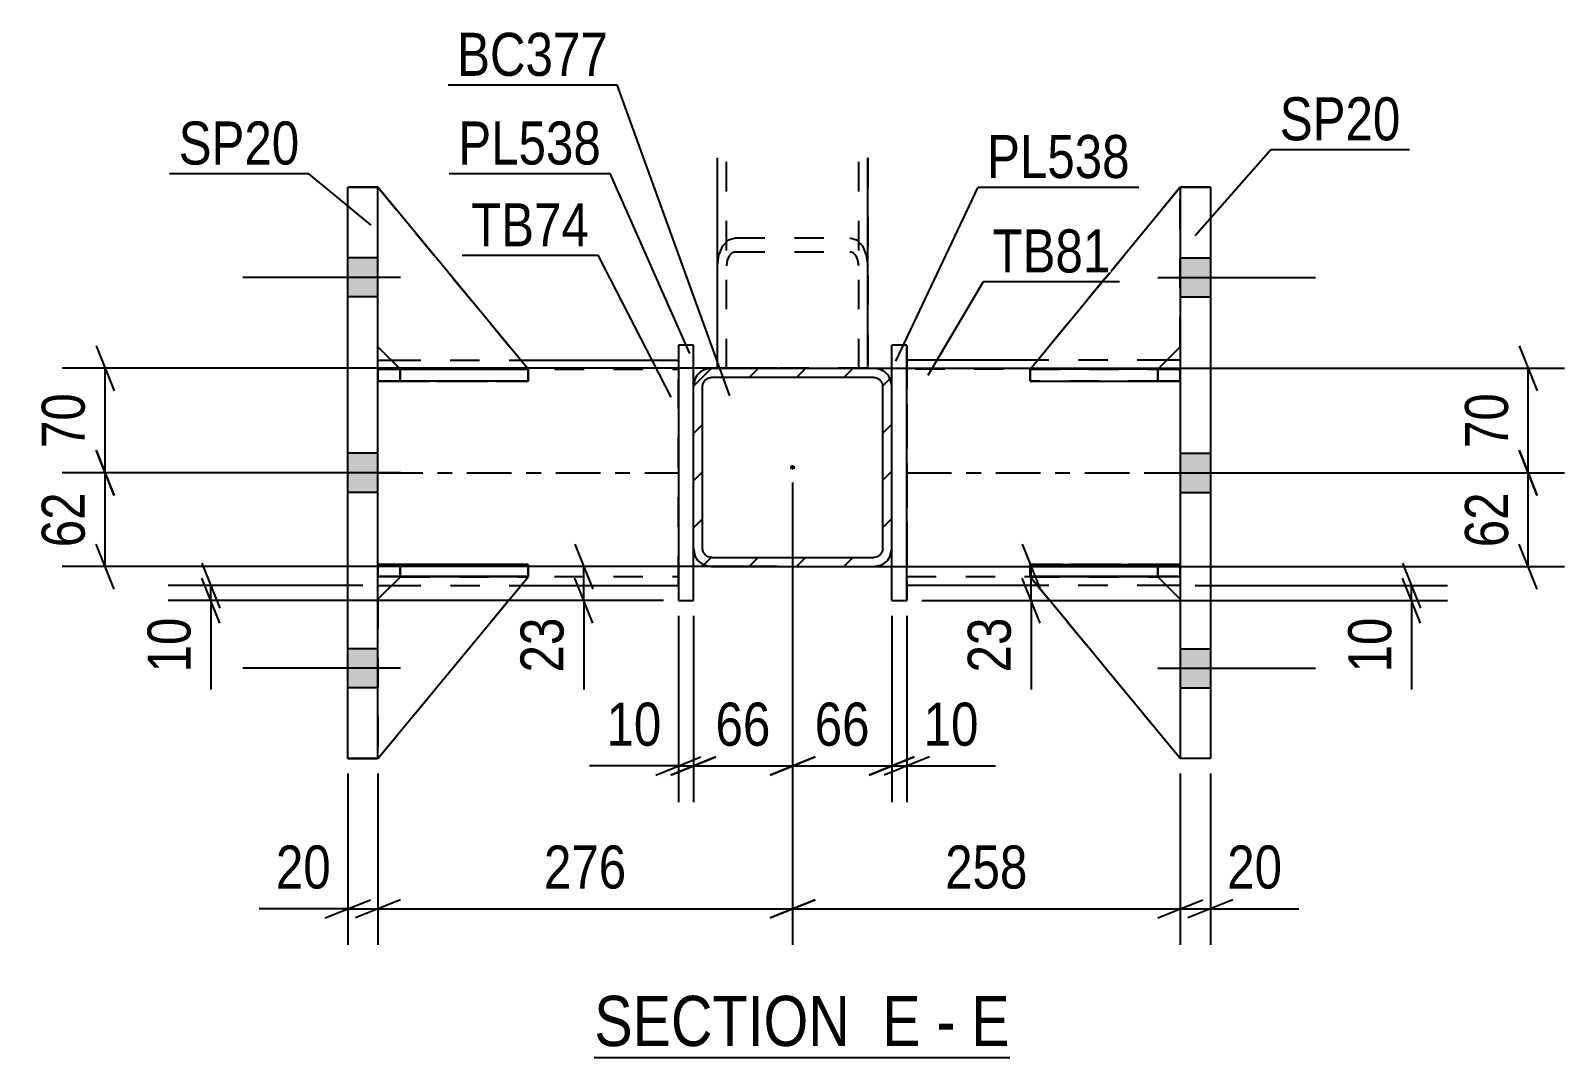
# Model space of a CAD drawing. Header units: millimetres. Extents: x 0 to 841, y 0 to 594.
# Drawn here: x 160.6 to 262.6, y 102.2 to 170.5 of the extents above; entities that cross this region are included whole.
import ezdxf

# ---------------------------------------------------------------- set-up
doc = ezdxf.new("R2010")
doc.units = ezdxf.units.MM
doc.linetypes.add('DXK_LINE_DOT2', pattern=[3.9198, 1.9599, -1.9599])
doc.linetypes.add('DXK_LINE_DOT3', pattern=[5.9187, 2.979, -0.9799, 0.9799, -0.9799])
doc.styles.add('Arial Narrow', font='ARIALN.TTF', dxfattribs={"height": 0.2})

# ---------------------------------------------------------------- blocks, each defined once
blk = doc.blocks.new('Unknown-103655217-16 - 2034')
at = {"color": 6, "linetype": 'Continuous'}
blk.add_line((198.08, 102.24), (225.73, 102.24), dxfattribs=at)
at = {"color": 0, "linetype": 'Continuous'}
for points in [[(216.19, 102.99), (216.19, 106.49), (198.08, 106.49), (198.08, 102.99)], [(219.8, 102.99), (219.8, 106.49), (217.24, 106.49), (217.24, 102.99)], [(222.12, 102.99), (222.12, 106.49), (220.85, 106.49), (220.85, 102.99)], [(225.73, 102.99), (225.73, 106.49), (223.17, 106.49), (223.17, 102.99)]]:
    blk.add_wipeout(points, dxfattribs=at)
at = {"color": 7, "linetype": 'Continuous', "style": 'Arial Narrow'}
for s, p in [('SECTION ', (198.08, 102.99)), ('E', (217.24, 102.99)), ('E', (223.17, 102.99)), ('-', (220.85, 102.99))]:
    blk.add_text(s, height=3.34, dxfattribs=at).set_placement(p)
blk = doc.blocks.new('Part-103655217-2149 - 2034')
at = {"color": 2, "linetype": 'Continuous'}
for p, q in [((181.68, 160.12), (181.68, 160.12)), ((181.68, 160.12), (183.68, 160.12)), ((181.68, 122.12), (181.68, 160.12)), ((183.68, 160.12), (183.68, 160.12)), ((183.68, 122.12), (183.68, 160.12)), ((183.68, 122.12), (181.68, 122.12))]:
    blk.add_line(p, q, dxfattribs=at)
at = {"color": 7, "linetype": 'DXK_LINE_DOT2'}
for p, q in [((183.68, 160.12), (181.68, 160.12)), ((181.68, 160.12), (181.68, 160.12)), ((183.68, 160.12), (183.68, 160.12)), ((181.68, 122.12), (183.68, 122.12))]:
    blk.add_line(p, q, dxfattribs=at)
blk = doc.blocks.new('Part-103655217-2125 - 2034')
at = {"color": 2, "linetype": 'Continuous'}
for p, q in [((206.28, 148.08), (206.28, 162.08)), ((216.28, 148.08), (216.28, 162.08))]:
    blk.add_line(p, q, dxfattribs=at)
at = {"color": 7, "linetype": 'DXK_LINE_DOT2'}
for p, q in [((206.88, 148.08), (206.88, 162.08)), ((215.68, 148.08), (215.68, 162.08)), ((206.37, 155.61), (206.63, 156.22)), ((206.63, 156.22), (207.02, 156.62)), ((207.02, 156.62), (207.48, 156.76)), ((207.48, 156.76), (215.08, 156.76)), ((215.08, 156.76), (215.53, 156.62)), ((215.53, 156.62), (215.92, 156.22)), ((215.92, 156.22), (216.18, 155.61)), ((206.28, 154.9), (206.37, 155.61)), ((206.92, 155.26), (206.88, 154.9)), ((207.05, 155.56), (206.92, 155.26)), ((207.25, 155.76), (207.05, 155.56)), ((207.48, 155.83), (207.25, 155.76)), ((207.48, 155.83), (215.08, 155.83)), ((215.31, 155.76), (215.08, 155.83)), ((215.5, 155.56), (215.31, 155.76)), ((215.63, 155.26), (215.5, 155.56)), ((215.68, 154.9), (215.63, 155.26)), ((216.18, 155.61), (216.28, 154.9)), ((206.28, 148.08), (216.28, 148.08))]:
    blk.add_line(p, q, dxfattribs=at)
blk = doc.blocks.new('Part-103655217-2205 - 2034')
at = {"color": 2, "linetype": 'Continuous'}
for p, q in [((227.08, 148.02), (227.08, 148.02)), ((227.08, 148.02), (227.08, 147.22)), ((237.08, 148.02), (228.32, 148.02)), ((237.08, 148.02), (237.08, 148.02)), ((237.08, 148.02), (237.08, 147.22)), ((227.08, 147.22), (237.08, 147.22))]:
    blk.add_line(p, q, dxfattribs=at)
at = {"color": 7, "linetype": 'DXK_LINE_DOT2'}
for p, q in [((228.32, 148.02), (227.08, 148.02)), ((235.58, 148.02), (227.08, 148.02)), ((235.58, 148.02), (237.08, 148.02)), ((235.58, 148.02), (235.58, 147.22)), ((237.08, 148.02), (237.08, 148.02)), ((227.08, 147.22), (235.58, 147.22)), ((235.58, 147.22), (237.08, 147.22))]:
    blk.add_line(p, q, dxfattribs=at)
blk = doc.blocks.new('Bolt-103655217-2077 - 2034')
at = {"linetype": 'Continuous'}
for points in [[(239.08, 152.82), (239.08, 155.42), (237.08, 155.42), (237.08, 152.82)], [(239.08, 152.82), (239.08, 155.42), (237.08, 155.42), (237.08, 152.82)], [(239.08, 152.82), (239.08, 155.42), (237.08, 155.42), (237.08, 152.82)], [(239.08, 139.82), (239.08, 142.42), (237.08, 142.42), (237.08, 139.82)], [(239.08, 139.82), (239.08, 142.42), (237.08, 142.42), (237.08, 139.82)], [(239.08, 126.82), (239.08, 129.42), (237.08, 129.42), (237.08, 126.82)], [(239.08, 126.82), (239.08, 129.42), (237.08, 129.42), (237.08, 126.82)], [(239.08, 126.82), (239.08, 129.42), (237.08, 129.42), (237.08, 126.82)]]:
    blk.add_hatch(color=1, dxfattribs=at).paths.add_polyline_path(points)
at = {"color": 1, "linetype": 'Continuous'}
for p, q in [((237.08, 155.42), (239.08, 155.42)), ((237.08, 155.42), (239.08, 155.42)), ((237.08, 155.42), (239.08, 155.42)), ((235.58, 154.12), (246.08, 154.12)), ((235.58, 154.12), (246.08, 154.12)), ((235.58, 154.12), (246.08, 154.12)), ((237.08, 152.82), (239.08, 152.82)), ((237.08, 152.82), (239.08, 152.82)), ((237.08, 152.82), (239.08, 152.82)), ((237.08, 142.42), (239.08, 142.42)), ((237.08, 142.42), (239.08, 142.42)), ((235.58, 141.12), (246.08, 141.12)), ((235.58, 141.12), (246.08, 141.12)), ((237.08, 139.82), (239.08, 139.82)), ((237.08, 139.82), (239.08, 139.82)), ((237.08, 129.42), (239.08, 129.42)), ((237.08, 129.42), (239.08, 129.42)), ((237.08, 129.42), (239.08, 129.42)), ((235.58, 128.12), (246.08, 128.12)), ((235.58, 128.12), (246.08, 128.12)), ((235.58, 128.12), (246.08, 128.12)), ((237.08, 126.82), (239.08, 126.82)), ((237.08, 126.82), (239.08, 126.82)), ((237.08, 126.82), (239.08, 126.82))]:
    blk.add_line(p, q, dxfattribs=at)
blk = doc.blocks.new('Part-103655217-2126 - 2034')
at = {"color": 7, "linetype": 'DXK_LINE_DOT2'}
for p, q in [((206.28, 148.08), (206.28, 162.08)), ((206.88, 148.08), (206.88, 162.08)), ((215.68, 148.08), (215.68, 162.08)), ((216.28, 162.08), (216.28, 148.08)), ((216.28, 148.08), (206.28, 148.08))]:
    blk.add_line(p, q, dxfattribs=at)
blk = doc.blocks.new('Part-103655217-2206 - 2034')
at = {"color": 2, "linetype": 'Continuous'}
for p, q in [((227.08, 135.02), (237.08, 135.02)), ((227.08, 135.02), (227.08, 134.22)), ((237.08, 135.02), (237.08, 135.02)), ((237.08, 134.22), (237.08, 135.02)), ((237.08, 134.22), (227.08, 134.22))]:
    blk.add_line(p, q, dxfattribs=at)
at = {"color": 7, "linetype": 'DXK_LINE_DOT2'}
for p, q in [((235.58, 135.02), (227.08, 135.02)), ((237.08, 135.02), (235.58, 135.02)), ((235.58, 135.02), (235.58, 134.22)), ((237.08, 135.02), (237.08, 135.02)), ((227.08, 134.22), (235.58, 134.22)), ((235.58, 134.22), (237.08, 134.22))]:
    blk.add_line(p, q, dxfattribs=at)
blk = doc.blocks.new('Bolt-103655217-2078 - 2034')
at = {"linetype": 'Continuous'}
for points in [[(183.68, 152.82), (183.68, 155.42), (181.68, 155.42), (181.68, 152.82)], [(183.68, 152.82), (183.68, 155.42), (181.68, 155.42), (181.68, 152.82)], [(183.68, 152.82), (183.68, 155.42), (181.68, 155.42), (181.68, 152.82)], [(183.68, 139.82), (183.68, 142.42), (181.68, 142.42), (181.68, 139.82)], [(183.68, 139.82), (183.68, 142.42), (181.68, 142.42), (181.68, 139.82)], [(183.68, 126.82), (183.68, 129.42), (181.68, 129.42), (181.68, 126.82)], [(183.68, 126.82), (183.68, 129.42), (181.68, 129.42), (181.68, 126.82)], [(183.68, 126.82), (183.68, 129.42), (181.68, 129.42), (181.68, 126.82)]]:
    blk.add_hatch(color=1, dxfattribs=at).paths.add_polyline_path(points)
at = {"color": 1, "linetype": 'Continuous'}
for p, q in [((183.68, 155.42), (181.68, 155.42)), ((183.68, 155.42), (181.68, 155.42)), ((183.68, 155.42), (181.68, 155.42)), ((185.18, 154.12), (174.68, 154.12)), ((185.18, 154.12), (174.68, 154.12)), ((185.18, 154.12), (174.68, 154.12)), ((183.68, 152.82), (181.68, 152.82)), ((183.68, 152.82), (181.68, 152.82)), ((183.68, 152.82), (181.68, 152.82)), ((183.68, 142.42), (181.68, 142.42)), ((183.68, 142.42), (181.68, 142.42)), ((185.18, 141.12), (174.68, 141.12)), ((185.18, 141.12), (174.68, 141.12)), ((183.68, 139.82), (181.68, 139.82)), ((183.68, 139.82), (181.68, 139.82)), ((183.68, 129.42), (181.68, 129.42)), ((183.68, 129.42), (181.68, 129.42)), ((183.68, 129.42), (181.68, 129.42)), ((185.18, 128.12), (174.68, 128.12)), ((185.18, 128.12), (174.68, 128.12)), ((185.18, 128.12), (174.68, 128.12)), ((183.68, 126.82), (181.68, 126.82)), ((183.68, 126.82), (181.68, 126.82)), ((183.68, 126.82), (181.68, 126.82))]:
    blk.add_line(p, q, dxfattribs=at)
blk = doc.blocks.new('Part-103655217-2154 - 2034')
at = {"color": 2, "linetype": 'Continuous'}
for p, q in [((237.08, 160.12), (239.08, 160.12)), ((237.08, 160.12), (237.08, 160.12)), ((237.08, 160.12), (237.08, 122.12)), ((239.08, 160.12), (239.08, 160.12)), ((239.08, 160.12), (239.08, 122.12)), ((239.08, 122.12), (237.08, 122.12))]:
    blk.add_line(p, q, dxfattribs=at)
at = {"color": 7, "linetype": 'DXK_LINE_DOT2'}
for p, q in [((239.08, 160.12), (237.08, 160.12)), ((237.08, 160.12), (237.08, 160.12)), ((239.08, 160.12), (239.08, 160.12)), ((239.08, 122.12), (237.08, 122.12))]:
    blk.add_line(p, q, dxfattribs=at)
blk = doc.blocks.new('Part-103655217-2219 - 2034')
at = {"color": 7, "linetype": 'DXK_LINE_DOT2'}
for p, q in [((227.08, 147.22), (227.08, 148.02)), ((227.08, 148.02), (235.58, 148.02)), ((237.08, 148.02), (227.08, 148.02)), ((235.58, 147.22), (235.58, 148.02)), ((235.58, 148.02), (237.08, 148.02)), ((237.08, 147.22), (237.08, 148.02)), ((237.08, 147.22), (237.08, 148.02)), ((237.08, 148.02), (237.08, 148.02)), ((235.58, 147.22), (227.08, 147.22)), ((227.08, 147.22), (237.08, 147.22)), ((237.08, 147.22), (235.58, 147.22)), ((237.08, 147.22), (237.08, 147.22))]:
    blk.add_line(p, q, dxfattribs=at)
blk = doc.blocks.new('Part-103655217-2155 - 2034')
at = {"color": 2, "linetype": 'Continuous'}
for p, q in [((183.67, 147.22), (183.67, 148.02)), ((183.67, 148.02), (192.43, 148.02)), ((193.67, 147.22), (193.67, 148.02)), ((193.67, 148.02), (193.67, 148.02)), ((193.67, 147.22), (183.67, 147.22)), ((183.67, 147.22), (183.67, 147.22))]:
    blk.add_line(p, q, dxfattribs=at)
at = {"color": 7, "linetype": 'DXK_LINE_DOT2'}
for p, q in [((185.17, 148.02), (183.67, 148.02)), ((185.17, 147.22), (185.17, 148.02)), ((193.67, 148.02), (185.17, 148.02)), ((192.43, 148.02), (193.67, 148.02)), ((183.67, 147.22), (185.17, 147.22)), ((185.17, 147.22), (193.67, 147.22))]:
    blk.add_line(p, q, dxfattribs=at)
blk = doc.blocks.new('Part-103655217-2220 - 2034')
at = {"color": 7, "linetype": 'DXK_LINE_DOT2'}
for p, q in [((227.08, 134.22), (227.08, 135.02)), ((227.08, 135.02), (235.58, 135.02)), ((237.08, 135.02), (227.08, 135.02)), ((235.58, 134.22), (235.58, 135.02)), ((235.58, 135.02), (237.08, 135.02)), ((237.08, 134.22), (237.08, 135.02)), ((237.08, 134.22), (237.08, 135.02)), ((237.08, 135.02), (237.08, 135.02)), ((235.58, 134.22), (227.08, 134.22)), ((227.08, 134.22), (237.08, 134.22)), ((237.08, 134.22), (235.58, 134.22)), ((237.08, 134.22), (237.08, 134.22))]:
    blk.add_line(p, q, dxfattribs=at)
blk = doc.blocks.new('Part-103655217-2156 - 2034')
at = {"color": 2, "linetype": 'Continuous'}
for p, q in [((183.67, 134.22), (183.67, 135.02)), ((193.67, 135.02), (183.67, 135.02)), ((193.67, 134.22), (193.67, 135.02)), ((193.67, 134.22), (183.67, 134.22)), ((183.67, 134.22), (183.67, 134.22))]:
    blk.add_line(p, q, dxfattribs=at)
at = {"color": 7, "linetype": 'DXK_LINE_DOT2'}
for p, q in [((185.17, 135.02), (183.67, 135.02)), ((185.17, 134.22), (185.17, 135.02)), ((193.67, 135.02), (185.17, 135.02)), ((183.67, 134.22), (185.17, 134.22)), ((185.17, 134.22), (193.67, 134.22))]:
    blk.add_line(p, q, dxfattribs=at)
blk = doc.blocks.new('Part-103655217-2221 - 2034')
at = {"color": 7, "linetype": 'DXK_LINE_DOT2'}
for p, q in [((237.08, 160.12), (227.08, 148.01)), ((227.08, 148.01), (237.08, 160.12)), ((237.08, 149.51), (237.08, 160.12)), ((235.58, 148.01), (237.08, 149.51)), ((235.58, 148.01), (237.08, 149.51)), ((227.08, 148.01), (235.58, 148.01)), ((227.08, 148.01), (227.08, 148.01)), ((235.58, 148.01), (227.08, 148.01)), ((235.58, 148.01), (235.58, 148.01))]:
    blk.add_line(p, q, dxfattribs=at)
blk = doc.blocks.new('Part-103655217-2157 - 2034')
at = {"color": 7, "linetype": 'DXK_LINE_DOT2'}
for p, q in [((183.67, 148.02), (185.17, 148.02)), ((183.68, 148.02), (183.67, 148.02)), ((183.67, 148.02), (183.67, 147.22)), ((193.44, 148.02), (183.68, 148.02)), ((183.68, 148.02), (183.68, 147.22)), ((185.17, 148.02), (193.67, 148.02)), ((185.17, 148.02), (185.17, 147.22)), ((193.67, 148.02), (193.67, 147.22)), ((185.17, 147.22), (183.67, 147.22)), ((183.68, 147.22), (183.67, 147.22)), ((183.68, 147.22), (193.67, 147.22)), ((193.67, 147.22), (185.17, 147.22))]:
    blk.add_line(p, q, dxfattribs=at)
blk = doc.blocks.new('Part-103655217-2222 - 2034')
at = {"color": 2, "linetype": 'Continuous'}
for p, q in [((227.08, 148.01), (237.07, 160.12)), ((237.08, 160.12), (237.08, 160.12)), ((235.59, 148.02), (237.08, 149.51)), ((228.32, 148.01), (227.08, 148.01)), ((227.08, 148.01), (227.08, 148.01))]:
    blk.add_line(p, q, dxfattribs=at)
at = {"color": 7, "linetype": 'DXK_LINE_DOT2'}
for p, q in [((237.08, 160.12), (227.08, 148.01)), ((237.07, 160.12), (237.08, 160.12)), ((237.08, 149.51), (237.08, 160.12)), ((235.58, 148.01), (237.08, 149.51)), ((235.58, 148.01), (227.08, 148.01)), ((235.58, 148.01), (228.32, 148.01)), ((235.58, 148.01), (235.59, 148.02)), ((235.58, 148.01), (235.58, 148.01))]:
    blk.add_line(p, q, dxfattribs=at)
blk = doc.blocks.new('Part-103655217-2158 - 2034')
at = {"color": 7, "linetype": 'DXK_LINE_DOT2'}
for p, q in [((183.67, 135.02), (185.17, 135.02)), ((183.68, 135.02), (183.67, 135.02)), ((183.67, 135.02), (183.67, 134.22)), ((193.67, 135.02), (183.68, 135.02)), ((183.68, 135.02), (183.68, 134.22)), ((185.17, 135.02), (193.67, 135.02)), ((185.17, 135.02), (185.17, 134.22)), ((193.67, 135.02), (193.67, 134.22)), ((185.17, 134.22), (183.67, 134.22)), ((183.68, 134.22), (183.67, 134.22)), ((183.68, 134.22), (193.67, 134.22)), ((193.67, 134.22), (185.17, 134.22))]:
    blk.add_line(p, q, dxfattribs=at)
blk = doc.blocks.new('Part-103655217-2173 - 2034')
at = {"color": 2, "linetype": 'Continuous'}
for p, q in [((183.68, 148.62), (184.57, 148.62)), ((193.17, 148.62), (203.68, 148.62)), ((183.68, 133.62), (184.58, 133.62)), ((193.19, 133.62), (203.68, 133.62))]:
    blk.add_line(p, q, dxfattribs=at)
at = {"color": 7, "linetype": 'DXK_LINE_DOT2'}
for p, q in [((183.68, 133.62), (183.68, 148.62)), ((183.68, 148.02), (203.68, 148.02)), ((184.57, 148.62), (193.17, 148.62)), ((203.68, 133.62), (203.68, 148.62)), ((183.68, 134.22), (203.68, 134.22)), ((184.58, 133.62), (193.19, 133.62))]:
    blk.add_line(p, q, dxfattribs=at)
at = {"color": 7, "linetype": 'DXK_LINE_DOT3'}
blk.add_line((183.68, 141.12), (203.68, 141.12), dxfattribs=at)
blk = doc.blocks.new('Part-103655217-2188 - 2034')
at = {"color": 2, "linetype": 'Continuous'}
for p, q in [((204.68, 149.62), (203.68, 149.62)), ((203.68, 149.62), (203.68, 132.62)), ((204.68, 146.88), (204.68, 149.62)), ((204.68, 132.62), (204.68, 136.08)), ((203.68, 132.62), (204.68, 132.62))]:
    blk.add_line(p, q, dxfattribs=at)
at = {"color": 7, "linetype": 'DXK_LINE_DOT2'}
blk.add_line((204.68, 136.08), (204.68, 146.88), dxfattribs=at)
blk = doc.blocks.new('Part-103655217-2193 - 2034')
at = {"color": 2, "linetype": 'Continuous'}
for p, q in [((218.88, 149.62), (217.88, 149.62)), ((217.88, 146.88), (217.88, 149.62)), ((218.88, 132.62), (218.88, 149.62)), ((217.88, 132.62), (217.88, 136.08)), ((217.88, 132.62), (218.88, 132.62))]:
    blk.add_line(p, q, dxfattribs=at)
at = {"color": 7, "linetype": 'DXK_LINE_DOT2'}
for p, q in [((217.88, 132.62), (217.88, 149.62)), ((218.88, 149.62), (218.88, 132.62)), ((217.88, 136.08), (217.88, 146.88))]:
    blk.add_line(p, q, dxfattribs=at)
blk = doc.blocks.new('Part-103655217-2198 - 2034')
at = {"color": 2, "linetype": 'Continuous'}
for p, q in [((227.58, 148.62), (218.88, 148.62)), ((237.08, 148.62), (236.18, 148.62)), ((227.56, 133.62), (218.88, 133.62)), ((237.08, 133.62), (236.17, 133.62))]:
    blk.add_line(p, q, dxfattribs=at)
at = {"color": 7, "linetype": 'DXK_LINE_DOT2'}
for p, q in [((218.88, 148.62), (218.88, 148.62)), ((218.88, 148.62), (218.88, 133.62)), ((218.88, 133.62), (218.88, 148.62)), ((218.88, 148.02), (218.88, 148.02)), ((237.08, 148.02), (218.88, 148.02)), ((236.18, 148.62), (227.58, 148.62)), ((237.08, 148.62), (237.08, 133.62)), ((218.88, 134.22), (218.88, 134.22)), ((218.88, 134.22), (237.08, 134.22)), ((218.88, 133.62), (218.88, 133.62)), ((236.17, 133.62), (227.56, 133.62))]:
    blk.add_line(p, q, dxfattribs=at)
at = {"color": 7, "linetype": 'DXK_LINE_DOT3'}
blk.add_line((218.88, 141.12), (237.08, 141.12), dxfattribs=at)
blk = doc.blocks.new('Part-103655217-2201 - 2034')
at = {"color": 7, "linetype": 'DXK_LINE_DOT2'}
for p, q in [((183.68, 149.51), (183.68, 160.12)), ((183.68, 160.12), (193.68, 148.01)), ((183.68, 160.12), (193.68, 148.01)), ((185.18, 148.01), (183.68, 149.51)), ((185.18, 148.01), (183.68, 149.51)), ((193.68, 148.01), (185.18, 148.01)), ((185.18, 148.01), (185.18, 148.01)), ((185.18, 148.01), (193.68, 148.01)), ((193.68, 148.01), (193.68, 148.01))]:
    blk.add_line(p, q, dxfattribs=at)
blk = doc.blocks.new('Part-103655217-2202 - 2034')
at = {"color": 2, "linetype": 'Continuous'}
for p, q in [((183.68, 160.12), (183.68, 160.12)), ((193.68, 148.01), (183.68, 160.12)), ((185.17, 148.02), (183.68, 149.51)), ((192.43, 148.01), (193.68, 148.01)), ((193.68, 148.01), (193.68, 148.01))]:
    blk.add_line(p, q, dxfattribs=at)
at = {"color": 7, "linetype": 'DXK_LINE_DOT2'}
for p, q in [((183.68, 160.12), (193.68, 148.01)), ((183.68, 160.12), (183.68, 160.12)), ((183.68, 149.51), (183.68, 160.12)), ((185.18, 148.01), (183.68, 149.51)), ((185.18, 148.01), (185.17, 148.02)), ((193.68, 148.01), (185.18, 148.01)), ((185.18, 148.01), (185.18, 148.01)), ((185.18, 148.01), (192.43, 148.01))]:
    blk.add_line(p, q, dxfattribs=at)
blk = doc.blocks.new('Part-103655217-2203 - 2034')
at = {"color": 7, "linetype": 'DXK_LINE_DOT2'}
for p, q in [((185.18, 134.21), (183.68, 132.71)), ((183.68, 122.12), (193.68, 134.21)), ((183.68, 132.71), (185.18, 134.21)), ((183.68, 122.12), (193.68, 134.21)), ((193.68, 134.21), (185.18, 134.21)), ((185.18, 134.21), (185.18, 134.21)), ((185.18, 134.21), (193.68, 134.21)), ((193.68, 134.21), (193.68, 134.21)), ((183.68, 132.71), (183.68, 122.12))]:
    blk.add_line(p, q, dxfattribs=at)
blk = doc.blocks.new('Part-103655217-2204 - 2034')
at = {"color": 2, "linetype": 'Continuous'}
for p, q in [((185.18, 134.21), (183.68, 132.71)), ((183.68, 122.12), (193.68, 134.21)), ((193.68, 134.21), (185.18, 134.21)), ((185.18, 134.21), (185.18, 134.21)), ((193.68, 134.21), (193.68, 134.21))]:
    blk.add_line(p, q, dxfattribs=at)
at = {"color": 7, "linetype": 'DXK_LINE_DOT2'}
for p, q in [((183.68, 132.71), (185.18, 134.21)), ((183.68, 122.12), (193.68, 134.21)), ((185.18, 134.21), (193.68, 134.21)), ((183.68, 132.71), (183.68, 122.12))]:
    blk.add_line(p, q, dxfattribs=at)
blk = doc.blocks.new('Part-103655217-2223 - 2034')
at = {"color": 7, "linetype": 'DXK_LINE_DOT2'}
for p, q in [((227.08, 134.21), (235.58, 134.21)), ((237.08, 122.12), (227.08, 134.21)), ((227.08, 134.21), (227.08, 134.21)), ((235.58, 134.21), (227.08, 134.21)), ((227.08, 134.21), (237.08, 122.12)), ((235.58, 134.21), (237.08, 132.71)), ((235.58, 134.21), (235.58, 134.21)), ((237.08, 132.71), (235.58, 134.21)), ((237.08, 132.71), (237.08, 122.12))]:
    blk.add_line(p, q, dxfattribs=at)
blk = doc.blocks.new('Part-103655217-2224 - 2034')
at = {"color": 2, "linetype": 'Continuous'}
for p, q in [((227.08, 134.21), (227.08, 134.21)), ((235.58, 134.21), (227.08, 134.21)), ((237.08, 122.12), (227.08, 134.21)), ((235.58, 134.21), (235.58, 134.21)), ((235.58, 134.21), (237.08, 132.71))]:
    blk.add_line(p, q, dxfattribs=at)
at = {"color": 7, "linetype": 'DXK_LINE_DOT2'}
for p, q in [((227.08, 134.21), (235.58, 134.21)), ((237.08, 122.12), (227.08, 134.21)), ((235.58, 134.21), (237.08, 132.71)), ((237.08, 132.71), (237.08, 122.12))]:
    blk.add_line(p, q, dxfattribs=at)
blk = doc.blocks.new('Part-103655217-2241 - 2034')
at = {"linetype": 'Continuous'}
h = blk.add_hatch(dxfattribs=at)
h.set_pattern_fill('', scale=0.7, style=0, pattern_type=0)
h.set_pattern_definition([(45, (205.8756, 148.0797), (-1.57154, 1.57154), [])])
h.paths.add_polyline_path([(216.68, 148.08), (205.88, 148.08), (205.42, 147.99), (205.03, 147.73), (204.77, 147.34), (204.68, 146.88), (204.68, 136.08), (204.77, 135.62), (205.03, 135.23), (205.42, 134.97), (205.88, 134.88), (216.68, 134.88), (217.13, 134.97), (217.52, 135.23), (217.78, 135.62), (217.88, 136.08), (217.88, 146.88), (217.78, 147.34), (217.52, 147.73), (217.13, 147.99)])
h.paths.add_polyline_path([(217.23, 147.11), (217.28, 146.88), (217.28, 136.08), (217.23, 135.85), (217.1, 135.66), (216.91, 135.53), (216.68, 135.48), (205.88, 135.48), (205.65, 135.53), (205.45, 135.66), (205.32, 135.85), (205.28, 136.08), (205.28, 146.88), (205.32, 147.11), (205.45, 147.3), (205.65, 147.43), (205.88, 147.48), (216.68, 147.48), (216.91, 147.43), (217.1, 147.3)])
blk.add_hatch(color=30, dxfattribs=at).paths.add_polyline_path([(211.28, 141.38, -1), (211.28, 141.58, -1)])
at = {"color": 2, "linetype": 'Continuous'}
for p, q in [((205.88, 148.08), (205.42, 147.99)), ((205.88, 148.08), (216.68, 148.08)), ((217.13, 147.99), (216.68, 148.08)), ((204.77, 147.34), (204.68, 146.88)), ((205.28, 146.88), (205.32, 147.11)), ((205.32, 147.11), (205.45, 147.3)), ((205.45, 147.3), (205.65, 147.43)), ((205.65, 147.43), (205.88, 147.48)), ((205.88, 147.48), (216.68, 147.48)), ((216.68, 147.48), (216.91, 147.43)), ((216.91, 147.43), (217.1, 147.3)), ((217.1, 147.3), (217.23, 147.11)), ((217.23, 147.11), (217.28, 146.88)), ((217.88, 146.88), (217.78, 147.34)), ((204.68, 136.08), (204.68, 146.88)), ((205.28, 136.08), (205.28, 146.88)), ((217.28, 136.08), (217.28, 146.88)), ((217.88, 136.08), (217.88, 146.88)), ((204.68, 136.08), (204.77, 135.62)), ((205.32, 135.85), (205.28, 136.08)), ((205.45, 135.66), (205.32, 135.85)), ((217.23, 135.85), (217.1, 135.66)), ((217.28, 136.08), (217.23, 135.85)), ((217.78, 135.62), (217.88, 136.08)), ((205.42, 134.97), (205.88, 134.88)), ((205.65, 135.53), (205.45, 135.66)), ((205.88, 135.48), (205.65, 135.53)), ((205.88, 135.48), (216.68, 135.48)), ((205.88, 134.88), (216.68, 134.88)), ((216.91, 135.53), (216.68, 135.48)), ((216.68, 134.88), (217.13, 134.97)), ((217.1, 135.66), (216.91, 135.53))]:
    blk.add_line(p, q, dxfattribs=at)
at = {"color": 7, "linetype": 'DXK_LINE_DOT3'}
blk.add_line((211.28, 141.48), (211.28, 141.48), dxfattribs=at)
at = {"color": 30, "linetype": 'DXK_LINE_DOT3'}
blk.add_line((211.28, 141.48), (211.28, 141.48), dxfattribs=at)
at = {"color": 30, "linetype": 'Continuous'}
blk.add_circle((211.28, 141.48), 0.1, dxfattribs=at)
at = {"color": 2, "linetype": 'Continuous'}
for centre, start, end in [((205.88, 146.88), 112.5, 157.5), ((216.68, 146.88), 22.5, 67.5), ((205.88, 136.08), 202.5, 247.5), ((216.68, 136.08), 292.5, 337.5)]:
    blk.add_arc(centre, 1.2, start, end, dxfattribs=at)
blk = doc.blocks.new('StraightDimension-103655217-2334 - 2034')
at = {"color": 7, "linetype": 'Continuous'}
for p, q in [((251.87, 135.12), (253.07, 132.12)), ((253.07, 131.12), (251.87, 134.12)), ((238.08, 133.62), (254.87, 133.62)), ((252.47, 132.62), (252.47, 133.62)), ((219.88, 132.62), (254.87, 132.62)), ((252.47, 132.62), (252.47, 126.71)), ((252.47, 132.62), (252.47, 126.71))]:
    blk.add_line(p, q, dxfattribs=at)
at = {"color": 0}
blk.add_wipeout([(251.72, 132.1), (247.52, 132.1), (247.52, 127.24), (251.72, 127.24)], dxfattribs=at)
at = {"color": 3, "style": 'Arial Narrow'}
blk.add_text('10', height=2.863, rotation=90.0002, dxfattribs=at).set_placement((251.12, 127.84))
blk = doc.blocks.new('StraightDimension-103655217-2277 - 2034')
at = {"color": 7, "linetype": 'Continuous'}
for p, q in [((259.64, 142.62), (260.84, 139.62)), ((244.58, 141.12), (262.64, 141.12)), ((260.24, 134.88), (260.24, 141.12)), ((260.84, 133.38), (259.64, 136.38)), ((212.28, 134.88), (262.64, 134.88))]:
    blk.add_line(p, q, dxfattribs=at)
at = {"color": 0}
blk.add_wipeout([(259.49, 140.43), (255.29, 140.43), (255.29, 135.57), (259.49, 135.57)], dxfattribs=at)
at = {"color": 3, "style": 'Arial Narrow'}
blk.add_text('62', height=2.863, rotation=90.0002, dxfattribs=at).set_placement((258.89, 136.17))
blk = doc.blocks.new('StraightDimension-103655217-12453 - 2034')
at = {"color": 7, "linetype": 'Continuous'}
for p, q in [((211.28, 140.48), (211.28, 119.22)), ((217.88, 131.62), (217.88, 119.22)), ((209.78, 121.02), (212.78, 122.22)), ((211.28, 121.62), (217.88, 121.62)), ((219.38, 122.22), (216.38, 121.02))]:
    blk.add_line(p, q, dxfattribs=at)
at = {"color": 0}
blk.add_wipeout([(217, 122.37), (217, 126.57), (212.15, 126.57), (212.15, 122.37)], dxfattribs=at)
at = {"color": 3, "style": 'Arial Narrow'}
blk.add_text('66', height=2.863, dxfattribs=at).set_placement((212.75, 122.97))
blk = doc.blocks.new('StraightDimension-103655217-12389 - 2034')
at = {"color": 7, "linetype": 'Continuous'}
for p, q in [((181.68, 121.12), (181.68, 109.72)), ((183.68, 121.12), (183.68, 109.72)), ((180.18, 111.52), (183.18, 112.72)), ((185.18, 112.72), (182.18, 111.52)), ((181.68, 112.12), (175.77, 112.12)), ((181.68, 112.12), (175.77, 112.12)), ((181.68, 112.12), (183.68, 112.12))]:
    blk.add_line(p, q, dxfattribs=at)
at = {"color": 0}
blk.add_wipeout([(181.15, 112.87), (181.15, 117.07), (176.29, 117.07), (176.29, 112.87)], dxfattribs=at)
at = {"color": 3, "style": 'Arial Narrow'}
blk.add_text('20', height=2.863, dxfattribs=at).set_placement((176.89, 113.47))
blk = doc.blocks.new('StraightDimension-103655217-12387 - 2034')
at = {"color": 7, "linetype": 'Continuous'}
for p, q in [((211.28, 140.48), (211.28, 109.72)), ((237.08, 121.12), (237.08, 109.72)), ((212.78, 112.72), (209.78, 111.52)), ((235.58, 111.52), (238.58, 112.72)), ((211.28, 112.12), (237.08, 112.12))]:
    blk.add_line(p, q, dxfattribs=at)
at = {"color": 0}
blk.add_wipeout([(227.52, 112.87), (227.52, 117.07), (220.83, 117.07), (220.83, 112.87)], dxfattribs=at)
at = {"color": 3, "style": 'Arial Narrow'}
blk.add_text('258', height=2.863, dxfattribs=at).set_placement((221.43, 113.47))
blk = doc.blocks.new('StraightDimension-103655217-12452 - 2034')
at = {"color": 7, "linetype": 'Continuous'}
for p, q in [((217.88, 131.62), (217.88, 119.22)), ((218.88, 131.62), (218.88, 119.22)), ((216.38, 121.02), (219.38, 122.22)), ((220.38, 122.22), (217.38, 121.02)), ((217.88, 121.62), (218.88, 121.62)), ((218.88, 121.62), (224.78, 121.62)), ((218.88, 121.62), (224.78, 121.62))]:
    blk.add_line(p, q, dxfattribs=at)
at = {"color": 0}
blk.add_wipeout([(224.26, 122.37), (224.26, 126.57), (219.4, 126.57), (219.4, 122.37)], dxfattribs=at)
at = {"color": 3, "style": 'Arial Narrow'}
blk.add_text('10', height=2.863, dxfattribs=at).set_placement((220, 122.97))
blk = doc.blocks.new('StraightDimension-103655217-12388 - 2034')
at = {"color": 7, "linetype": 'Continuous'}
for p, q in [((211.28, 140.48), (211.28, 109.72)), ((183.68, 121.12), (183.68, 109.72)), ((185.18, 112.72), (182.18, 111.52)), ((209.78, 111.52), (212.78, 112.72)), ((183.68, 112.12), (211.28, 112.12))]:
    blk.add_line(p, q, dxfattribs=at)
at = {"color": 0}
blk.add_wipeout([(200.82, 112.87), (200.82, 117.07), (194.13, 117.07), (194.13, 112.87)], dxfattribs=at)
at = {"color": 3, "style": 'Arial Narrow'}
blk.add_text('276', height=2.863, dxfattribs=at).set_placement((194.73, 113.47))
blk = doc.blocks.new('StraightDimension-103655217-2315 - 2034')
at = {"color": 7, "linetype": 'Continuous'}
for p, q in [((164.92, 142.62), (166.12, 139.62)), ((176.18, 141.12), (162.67, 141.12)), ((165.52, 134.88), (165.52, 141.12)), ((166.12, 133.38), (164.92, 136.38)), ((210.28, 134.88), (162.67, 134.88))]:
    blk.add_line(p, q, dxfattribs=at)
at = {"color": 0}
blk.add_wipeout([(164.77, 140.43), (160.57, 140.43), (160.57, 135.57), (164.77, 135.57)], dxfattribs=at)
at = {"color": 3, "style": 'Arial Narrow'}
blk.add_text('62', height=2.863, rotation=90.0002, dxfattribs=at).set_placement((164.17, 136.17))
blk = doc.blocks.new('StraightDimension-103655217-2257 - 2034')
at = {"color": 7, "linetype": 'Continuous'}
for p, q in [((259.64, 149.58), (260.84, 146.58)), ((212.28, 148.08), (262.64, 148.08)), ((260.24, 141.12), (260.24, 148.08)), ((260.84, 139.62), (259.64, 142.62)), ((244.58, 141.12), (262.64, 141.12))]:
    blk.add_line(p, q, dxfattribs=at)
at = {"color": 0}
blk.add_wipeout([(259.49, 147.03), (255.29, 147.03), (255.29, 142.17), (259.49, 142.17)], dxfattribs=at)
at = {"color": 3, "style": 'Arial Narrow'}
blk.add_text('70', height=2.863, rotation=90.0002, dxfattribs=at).set_placement((258.89, 142.77))
blk = doc.blocks.new('StraightDimension-103655217-2295 - 2034')
at = {"color": 7, "linetype": 'Continuous'}
for p, q in [((164.92, 149.58), (166.12, 146.58)), ((210.28, 148.08), (162.67, 148.08)), ((165.52, 141.12), (165.52, 148.08)), ((166.12, 139.62), (164.92, 142.62)), ((176.18, 141.12), (162.67, 141.12))]:
    blk.add_line(p, q, dxfattribs=at)
at = {"color": 0}
blk.add_wipeout([(164.77, 147.03), (160.57, 147.03), (160.57, 142.17), (164.77, 142.17)], dxfattribs=at)
at = {"color": 3, "style": 'Arial Narrow'}
blk.add_text('70', height=2.863, rotation=90.0002, dxfattribs=at).set_placement((164.17, 142.77))
blk = doc.blocks.new('StraightDimension-103655217-2343 - 2034')
at = {"color": 7, "linetype": 'Continuous'}
for p, q in [((171.96, 135.12), (173.16, 132.12)), ((173.16, 131.12), (171.96, 134.12)), ((182.68, 133.62), (169.71, 133.62)), ((172.56, 132.62), (172.56, 133.62)), ((202.68, 132.62), (169.71, 132.62)), ((172.56, 132.62), (172.56, 126.71)), ((172.56, 132.62), (172.56, 126.71))]:
    blk.add_line(p, q, dxfattribs=at)
at = {"color": 0}
blk.add_wipeout([(171.81, 132.1), (167.61, 132.1), (167.61, 127.24), (171.81, 127.24)], dxfattribs=at)
at = {"color": 3, "style": 'Arial Narrow'}
blk.add_text('10', height=2.863, rotation=90.0002, dxfattribs=at).set_placement((171.21, 127.84))
blk = doc.blocks.new('StraightDimension-103655217-2352 - 2034')
at = {"color": 7, "linetype": 'Continuous'}
for p, q in [((196.78, 136.38), (197.98, 133.38)), ((210.28, 134.88), (194.53, 134.88)), ((197.38, 132.62), (197.38, 134.88)), ((197.98, 131.12), (196.78, 134.12)), ((202.68, 132.62), (194.53, 132.62)), ((197.38, 132.62), (197.38, 126.71)), ((197.38, 132.62), (197.38, 126.71))]:
    blk.add_line(p, q, dxfattribs=at)
at = {"color": 0}
blk.add_wipeout([(196.63, 132.1), (192.43, 132.1), (192.43, 127.24), (196.63, 127.24)], dxfattribs=at)
at = {"color": 3, "style": 'Arial Narrow'}
blk.add_text('23', height=2.863, rotation=90.0002, dxfattribs=at).set_placement((196.03, 127.84))
blk = doc.blocks.new('StraightDimension-103655217-2363 - 2034')
at = {"color": 7, "linetype": 'Continuous'}
for p, q in [((226.55, 136.38), (227.75, 133.38)), ((212.28, 134.88), (229.55, 134.88)), ((227.15, 132.62), (227.15, 134.88)), ((227.75, 131.12), (226.55, 134.12)), ((219.88, 132.62), (229.55, 132.62)), ((227.15, 132.62), (227.15, 126.71)), ((227.15, 132.62), (227.15, 126.71))]:
    blk.add_line(p, q, dxfattribs=at)
at = {"color": 0}
blk.add_wipeout([(226.4, 132.1), (222.2, 132.1), (222.2, 127.24), (226.4, 127.24)], dxfattribs=at)
at = {"color": 3, "style": 'Arial Narrow'}
blk.add_text('23', height=2.863, rotation=90.0002, dxfattribs=at).set_placement((225.8, 127.84))
blk = doc.blocks.new('StraightDimension-103655217-12386 - 2034')
at = {"color": 7, "linetype": 'Continuous'}
for p, q in [((237.08, 121.12), (237.08, 109.72)), ((239.08, 121.12), (239.08, 109.72)), ((235.58, 111.52), (238.58, 112.72)), ((240.58, 112.72), (237.58, 111.52)), ((237.08, 112.12), (239.08, 112.12)), ((239.08, 112.12), (244.98, 112.12)), ((239.08, 112.12), (244.98, 112.12))]:
    blk.add_line(p, q, dxfattribs=at)
at = {"color": 0}
blk.add_wipeout([(244.46, 112.87), (244.46, 117.07), (239.6, 117.07), (239.6, 112.87)], dxfattribs=at)
at = {"color": 3, "style": 'Arial Narrow'}
blk.add_text('20', height=2.863, dxfattribs=at).set_placement((240.2, 113.47))
blk = doc.blocks.new('StraightDimension-103655217-12454 - 2034')
at = {"color": 7, "linetype": 'Continuous'}
for p, q in [((211.28, 140.48), (211.28, 119.22)), ((204.68, 131.62), (204.68, 119.22)), ((203.18, 121.02), (206.18, 122.22)), ((204.68, 121.62), (211.28, 121.62)), ((212.78, 122.22), (209.78, 121.02))]:
    blk.add_line(p, q, dxfattribs=at)
at = {"color": 0}
blk.add_wipeout([(210.4, 122.37), (210.4, 126.57), (205.55, 126.57), (205.55, 122.37)], dxfattribs=at)
at = {"color": 3, "style": 'Arial Narrow'}
blk.add_text('66', height=2.863, dxfattribs=at).set_placement((206.15, 122.97))
blk = doc.blocks.new('StraightDimension-103655217-12455 - 2034')
at = {"color": 7, "linetype": 'Continuous'}
for p, q in [((203.68, 131.62), (203.68, 119.22)), ((204.68, 131.62), (204.68, 119.22)), ((203.68, 121.62), (197.77, 121.62)), ((203.68, 121.62), (197.77, 121.62)), ((202.18, 121.02), (205.18, 122.22)), ((206.18, 122.22), (203.18, 121.02)), ((203.68, 121.62), (204.68, 121.62))]:
    blk.add_line(p, q, dxfattribs=at)
at = {"color": 0}
blk.add_wipeout([(203.15, 122.37), (203.15, 126.57), (198.29, 126.57), (198.29, 122.37)], dxfattribs=at)
at = {"color": 3, "style": 'Arial Narrow'}
blk.add_text('10', height=2.863, dxfattribs=at).set_placement((198.89, 122.97))
blk = doc.blocks.new('Mark-103655217-2189 - 2034')
at = {"color": 30, "linetype": 'Continuous'}
for p, q in [((218.14, 148.56), (223.62, 160.13)), ((223.62, 160.13), (234.33, 160.13))]:
    blk.add_line(p, q, dxfattribs=at)
at = {"color": 0}
blk.add_wipeout([(233.73, 160.73), (233.73, 163.73), (224.22, 163.73), (224.22, 160.73)], dxfattribs=at)
blk.add_wipeout([(233.73, 160.73), (233.73, 163.73), (224.22, 163.73), (224.22, 160.73)], dxfattribs=at)
at = {"color": 3, "style": 'Arial Narrow'}
blk.add_text('PL538', height=2.863, dxfattribs=at).set_placement((224.22, 160.73))
blk = doc.blocks.new('Mark-103655217-2145 - 2034')
at = {"color": 30, "linetype": 'Continuous'}
for p in [(169.82, 161.03), (183.22, 157.6)]:
    blk.add_line(p, (179.06, 161.03), dxfattribs=at)
at = {"color": 0}
blk.add_wipeout([(178.46, 161.63), (178.46, 164.63), (170.42, 164.63), (170.42, 161.63)], dxfattribs=at)
blk.add_wipeout([(178.46, 161.63), (178.46, 164.63), (170.42, 164.63), (170.42, 161.63)], dxfattribs=at)
at = {"color": 3, "style": 'Arial Narrow'}
blk.add_text('SP20', height=2.863, dxfattribs=at).set_placement((170.42, 161.63))
blk = doc.blocks.new('Mark-103655217-2150 - 2034')
at = {"color": 30, "linetype": 'Continuous'}
for p, q in [((238.08, 156.92), (243.1, 162.64)), ((243.1, 162.64), (252.34, 162.64))]:
    blk.add_line(p, q, dxfattribs=at)
at = {"color": 0}
blk.add_wipeout([(251.74, 163.24), (251.74, 166.24), (243.7, 166.24), (243.7, 163.24)], dxfattribs=at)
blk.add_wipeout([(251.74, 163.24), (251.74, 166.24), (243.7, 166.24), (243.7, 163.24)], dxfattribs=at)
at = {"color": 3, "style": 'Arial Narrow'}
blk.add_text('SP20', height=2.863, dxfattribs=at).set_placement((243.7, 163.24))
blk = doc.blocks.new('Mark-103655217-2169 - 2034')
at = {"color": 30, "linetype": 'Continuous'}
for p in [(189.28, 155.59), (203.2, 146.16)]:
    blk.add_line(p, (198.34, 155.59), dxfattribs=at)
at = {"color": 0}
blk.add_wipeout([(197.74, 156.19), (197.74, 159.19), (189.88, 159.19), (189.88, 156.19)], dxfattribs=at)
blk.add_wipeout([(197.74, 156.19), (197.74, 159.19), (189.88, 159.19), (189.88, 156.19)], dxfattribs=at)
at = {"color": 3, "style": 'Arial Narrow'}
blk.add_text('TB74', height=2.863, dxfattribs=at).set_placement((189.88, 156.19))
blk = doc.blocks.new('Mark-103655217-2237 - 2034')
at = {"color": 30, "linetype": 'Continuous'}
for p in [(188.35, 166.93), (207.1, 146.24)]:
    blk.add_line(p, (199.6, 166.93), dxfattribs=at)
at = {"color": 0}
blk.add_wipeout([(199, 167.53), (199, 170.53), (188.95, 170.53), (188.95, 167.53)], dxfattribs=at)
blk.add_wipeout([(199, 167.53), (199, 170.53), (188.95, 170.53), (188.95, 167.53)], dxfattribs=at)
at = {"color": 3, "style": 'Arial Narrow'}
blk.add_text('BC377', height=2.863, dxfattribs=at).set_placement((188.95, 167.53))
blk = doc.blocks.new('Mark-103655217-2184 - 2034')
at = {"color": 30, "linetype": 'Continuous'}
for p in [(188.43, 161.03), (204.43, 149.05)]:
    blk.add_line(p, (199.14, 161.03), dxfattribs=at)
at = {"color": 0}
blk.add_wipeout([(198.54, 161.63), (198.54, 164.63), (189.03, 164.63), (189.03, 161.63)], dxfattribs=at)
blk.add_wipeout([(198.54, 161.63), (198.54, 164.63), (189.03, 164.63), (189.03, 161.63)], dxfattribs=at)
at = {"color": 3, "style": 'Arial Narrow'}
blk.add_text('PL538', height=2.863, dxfattribs=at).set_placement((189.03, 161.63))
blk = doc.blocks.new('Mark-103655217-2194 - 2034')
at = {"color": 30, "linetype": 'Continuous'}
for p, q in [((220.3, 147.61), (223.98, 153.85)), ((223.98, 153.85), (233.04, 153.85))]:
    blk.add_line(p, q, dxfattribs=at)
at = {"color": 0}
blk.add_wipeout([(232.44, 154.45), (232.44, 157.45), (224.58, 157.45), (224.58, 154.45)], dxfattribs=at)
blk.add_wipeout([(232.44, 154.45), (232.44, 157.45), (224.58, 157.45), (224.58, 154.45)], dxfattribs=at)
at = {"color": 3, "style": 'Arial Narrow'}
blk.add_text('TB81', height=2.863, dxfattribs=at).set_placement((224.58, 154.45))

msp = doc.modelspace()

# ---------------------------------------------------------------- block references
for name in ['Part-103655217-2125 - 2034', 'Part-103655217-2126 - 2034', 'Part-103655217-2149 - 2034', 'Part-103655217-2201 - 2034', 'Part-103655217-2202 - 2034', 'Part-103655217-2221 - 2034', 'Part-103655217-2222 - 2034', 'Part-103655217-2154 - 2034', 'Bolt-103655217-2078 - 2034', 'Bolt-103655217-2077 - 2034', 'Part-103655217-2188 - 2034', 'Part-103655217-2193 - 2034', 'Part-103655217-2155 - 2034', 'Part-103655217-2157 - 2034', 'Part-103655217-2173 - 2034', 'Part-103655217-2241 - 2034', 'Part-103655217-2198 - 2034', 'Part-103655217-2205 - 2034', 'Part-103655217-2219 - 2034', 'Part-103655217-2156 - 2034', 'Part-103655217-2158 - 2034', 'Part-103655217-2206 - 2034', 'Part-103655217-2220 - 2034', 'Part-103655217-2203 - 2034', 'Part-103655217-2204 - 2034', 'Part-103655217-2223 - 2034', 'Part-103655217-2224 - 2034', 'StraightDimension-103655217-12389 - 2034', 'Unknown-103655217-16 - 2034']:
    msp.add_blockref(name, (0, 0))

# ---------------------------------------------------------------- next in the draw order: block references
for name in ['Mark-103655217-2150 - 2034', 'Mark-103655217-2145 - 2034', 'StraightDimension-103655217-2334 - 2034']:
    msp.add_blockref(name, (0, 0))

# ---------------------------------------------------------------- next in the draw order: block references
msp.add_blockref('StraightDimension-103655217-2277 - 2034', (0, 0))

# ---------------------------------------------------------------- next in the draw order: block references
msp.add_blockref('StraightDimension-103655217-12453 - 2034', (0, 0))

# ---------------------------------------------------------------- next in the draw order: block references
msp.add_blockref('StraightDimension-103655217-12387 - 2034', (0, 0))

# ---------------------------------------------------------------- next in the draw order: block references
for name in ['StraightDimension-103655217-12388 - 2034', 'StraightDimension-103655217-12452 - 2034', 'StraightDimension-103655217-12386 - 2034']:
    msp.add_blockref(name, (0, 0))

# ---------------------------------------------------------------- next in the draw order: block references
for name in ['StraightDimension-103655217-2257 - 2034', 'StraightDimension-103655217-2315 - 2034', 'StraightDimension-103655217-2363 - 2034']:
    msp.add_blockref(name, (0, 0))

# ---------------------------------------------------------------- next in the draw order: block references
for name in ['Mark-103655217-2189 - 2034', 'StraightDimension-103655217-2295 - 2034', 'StraightDimension-103655217-2343 - 2034']:
    msp.add_blockref(name, (0, 0))

# ---------------------------------------------------------------- next in the draw order: block references
for name in ['Mark-103655217-2169 - 2034', 'Mark-103655217-2194 - 2034', 'StraightDimension-103655217-2352 - 2034']:
    msp.add_blockref(name, (0, 0))

# ---------------------------------------------------------------- next in the draw order: block references
for name in ['Mark-103655217-2237 - 2034', 'StraightDimension-103655217-12454 - 2034']:
    msp.add_blockref(name, (0, 0))

# ---------------------------------------------------------------- next in the draw order: block references
for name in ['Mark-103655217-2184 - 2034', 'StraightDimension-103655217-12455 - 2034']:
    msp.add_blockref(name, (0, 0))

doc.saveas('drawing.dxf')
